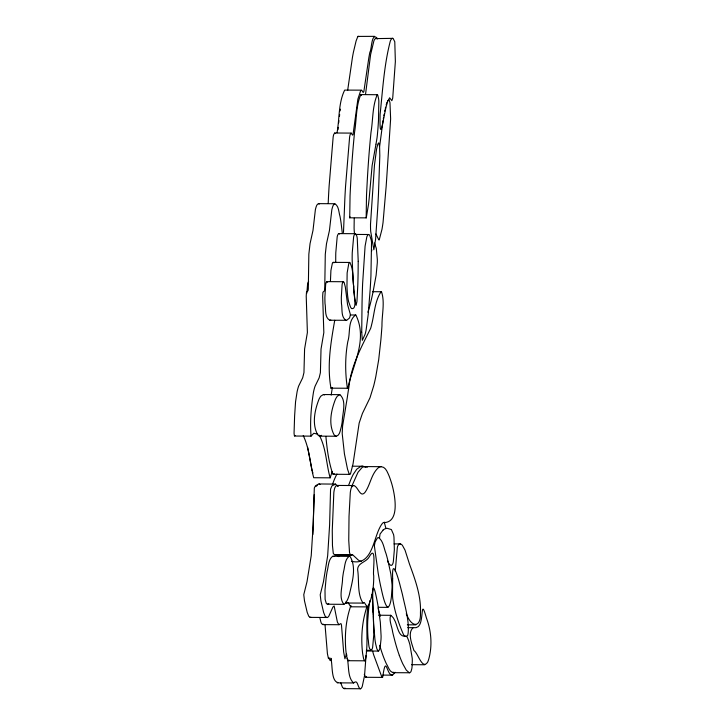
<?xml version="1.0" encoding="UTF-8"?>
<svg xmlns="http://www.w3.org/2000/svg" width="725" height="725" viewBox="0 0 725 725"><rect width="100%" height="100%" fill="white"/><g stroke="black" fill="none" stroke-linecap="round" stroke-linejoin="round"><path stroke-width="1.09" d="M312.874 534.497L314.224 494.631M330.419 281.445L330.917 270.443L332.358 263.32A13.983 2.438 -89.6 0 1 333.138 262.368L349.767 262.45C353.845 269.492 352.459 278.844 353.746 286.765C352.495 290.154 358.322 309.829 351.67 308.596A49.98 8.709 -89.6 0 1 350.565 307.146L348.589 301.564A27.269 4.758 -89.6 0 1 346.958 286.411L347.139 272.935L348.798 263.429A13.983 2.438 -89.6 0 1 349.577 262.468L349.767 262.45M367.947 606.055C365.228 623.998 368.808 642.432 365.337 660.185A10.132 1.767 -89.6 0 1 364.648 660.81L363.651 658.962L362.699 653.932A26.336 4.586 -89.6 0 1 362.138 648.558C361.077 634.293 362.509 619.721 367.113 606.145M306.847 293.172L307.572 284.408A10.132 1.767 -89.6 0 1 308.17 282.261L308.623 281.608M354.226 218.189L354.09 228.04A13.286 2.32 -89.6 0 0 354.262 231.311L354.543 234.084M366.062 655.491L364.548 675.637L362.255 686.43A27.423 4.776 -89.6 0 1 360.533 688.75L360.108 688.75C357.38 687.073 357.978 678.908 353.583 682.959C347.357 677.313 349.151 666.067 347.23 658.228M328.198 203.227L328.407 198.741A148.48 25.883 -89.6 0 1 329.123 185.99L333.156 136.998A13.612 2.374 -89.6 0 1 333.763 134.37L334.714 133.001L351.163 133.101L352.567 135.122L353.021 134.723L357.887 99.098L360.688 90.616L361.829 90.371L363.189 92.483L363.868 91.441L368.844 57.746A92.573 16.14 -89.6 0 1 369.868 52.254C371.907 49.137 371.3 31.148 377.589 38.67M343.487 232.507L344.846 198.849A148.48 25.883 -89.6 0 1 345.571 186.089L349.604 137.097A13.612 2.374 -89.6 0 1 350.202 134.469L351.163 133.101M337.941 129.721L338.185 127.364M338.684 122.815L338.928 120.631M379.655 146.251L383.063 120.64M339.427 116.48L339.672 114.523M365.59 93.897L370.602 54.556L373.91 40.818A37.646 6.561 -89.6 0 1 375.323 38.624L393.05 38.343L394.781 41.724L395.361 61.598L392.714 98.165L391.844 100.703L389.633 97.784L387.712 101.437A76.977 13.413 -89.6 0 0 386.76 104.581C383.924 113.789 379.356 149.268 380.099 114.323C382.728 89.828 384.105 64.788 390.358 40.917A37.646 6.561 -89.6 0 1 391.763 38.724L392.642 38.289M340.152 110.862L340.388 109.158M337.034 132.757C339.59 118.646 338.294 103.168 344.665 90.108L361.485 90.154M383.335 118.963L383.607 117.314M371.617 251.104L371.834 249.817M369.859 600.626L369.36 603.689A49.98 8.709 -89.6 0 0 368.663 609L367.729 620.817A27.269 4.758 -89.6 0 0 368.073 638.716C368.798 641.036 368.191 651.748 371.943 649.473A13.983 2.438 -89.6 0 0 372.641 647.271L373.819 634.357L373.284 612.661M383.878 115.71L384.159 114.151M347.665 90.344L352.404 57.647A92.573 16.14 -89.6 0 1 353.428 52.146L356.12 40.863L357.869 36.413L374.571 36.35M376.003 144.048L376.955 138.348A32.471 5.664 -89.6 0 0 377.39 134.741L377.915 128.823A104.427 18.197 -89.6 0 0 378.486 120.459L378.84 101.101A10.993 1.912 -89.6 0 0 378.586 98.672L377.788 95.256A9.38 1.631 -89.6 0 0 377.39 94.73L360.805 94.585C355.875 106.031 356.627 119.879 354.561 132.222A249.264 43.446 -89.6 0 0 352.948 149.794L352.74 152.341A232.779 40.573 -89.6 0 0 350.9 179.419L350.392 188.826A328.117 57.193 -89.6 0 0 350.057 195.741L349.722 217.808L366.279 217.853L368.49 204.477A101.074 17.617 -89.6 0 0 369.161 198.505L372.124 165.59L375.958 144.275M373.094 291.713L376.13 275.219L377.299 262.876A14.255 2.483 -89.6 0 0 377.317 259.369L376.302 248.34L374.453 243.047M384.721 111.179L385.011 109.792M385.301 108.46L385.6 107.2M332.24 471.486L330.156 477.829L313.717 477.73C309.956 464.272 309.647 448.702 303.24 435.634M386.18 104.935L386.479 103.92M350.139 216.911L349.722 217.808M331.234 658.771L330.817 659.977A10.132 1.767 -89.6 0 1 330.129 660.593L328.878 657.765M334.733 320.278C330.845 342.572 326.848 365.627 330.972 388.165L347.81 388.247C353.012 364.086 367.901 339.635 355.875 315.04L355.495 315.04C347.474 321.284 350.574 332.884 347.81 341.593C345.018 356.854 345.064 373.04 347.411 388.265M367.901 312.23L369.705 306.167A182.301 31.773 -89.6 0 0 373.094 291.686M328.887 657.883L328.479 658.672L327.41 653.678L325.036 624.905M386.76 103.004L387.05 102.189M348.598 485.369L350.61 480.068A172.124 29.997 -89.6 0 1 352.205 476.479A178.386 31.093 -89.6 0 1 353.392 474.159L356.772 469.184L360.461 466.619A209.344 36.486 -89.6 0 1 362.572 466.229L365.454 467.063M332.675 483.856L334.171 479.968A172.124 29.997 -89.6 0 1 335.757 476.379A178.386 31.093 -89.6 0 1 336.953 474.05M351.788 486.248L358.023 472.247L362.147 467.435A148.489 25.883 -89.6 0 1 364.775 466.583L381.214 466.683C385.763 466.936 387.377 472.22 388.981 475.682A161.448 28.139 -89.6 0 1 391.346 482.433C394.472 492.239 401.034 522.915 383.525 522.58A47.841 8.337 -89.6 0 0 382.338 523.477C372.804 535.702 373.819 566.488 351.444 561.295M350.936 605.457C346.024 619.141 344.674 633.994 345.698 648.458A26.336 4.586 -89.6 0 0 346.251 653.832L347.212 658.862L348.208 660.711A10.132 1.767 -89.6 0 0 348.897 660.085M395.071 672.256C386.869 684.418 386.642 649.065 382.728 677.114A13.612 2.374 -89.6 0 1 381.984 677.368L373.665 654.847A148.48 25.883 -89.6 0 1 372.614 651.077M387.603 100.866L389.08 99.778L389.968 102.669L390.63 118.918L386.543 180.779A198.922 34.673 -89.6 0 0 386.153 186.461L383.054 222.376A79.877 13.92 -89.6 0 1 382.002 229.218L379.22 239.912A7.377 1.287 -89.6 0 1 378.776 239.757L375.913 233.948M366.533 676.615L366.288 677.014A13.612 2.374 -89.6 0 1 365.545 677.268L364.294 674.35M331.823 387.449L330.972 388.165M316.1 486.384L317.251 485.397M295.193 435.562L294.395 435.888L294.051 433.278L294.613 415.987L295.555 401.777L297.078 391.853A44.044 7.676 -89.6 0 1 298.646 386.072L302.697 377.77L303.956 372.587L304.591 349.006L307.391 332.503L306.222 296.135L306.503 292.148L308.053 290.625L308.297 288.958L308.85 254.131L310.046 243.645L312.992 230.441L315.375 209.706A27.423 4.776 -89.6 0 1 316.961 204.93L318.375 203.643L334.814 203.743C339.019 206.018 338.684 212.416 340.034 216.53A65.839 11.473 -89.6 0 1 341.103 223.137L342.345 233.423M405.239 636.188C398.097 637.329 397.363 624.578 394.418 619.884A101.074 17.617 -89.6 0 0 393.267 617.791L390.92 615.317L378.622 615.226M347.202 602.457L346.242 603.037L345.435 602.14M328.806 603.463L327.492 604.233L326.377 603.626L325.117 599.403L324.999 590.123L326.141 578.052A64.135 11.183 -89.6 0 1 327.075 571.762C328.507 566.696 328.144 559.736 332.603 556.274A44.406 7.739 -89.6 0 1 333.808 556.592M321.574 435.335L320.423 436.078L318.928 435.843A64.135 11.183 -89.6 0 1 317.541 434.52C311.841 423.654 314.75 410.123 319 399.221A81.934 14.283 -89.6 0 1 320.985 396.031L323.395 394.545L339.835 394.645C347.048 400.889 342.318 413.631 342.182 422.077A44.406 7.739 -89.6 0 1 341.276 426.916C340.243 430.043 340.079 434.964 336.482 436.242L320.042 436.142M363.107 603.082L364.267 602.466L366.832 606.408L367.983 606.762C372.487 597.092 373.855 586.199 373.719 575.568C372.496 573.022 376.991 543.587 369.487 556.392C366.487 562.899 355.739 562.555 357.914 571.871C359.029 581.822 357.353 595.026 363.107 603.082L346.215 603.028M383.126 530.029L380.036 534.071L379.438 538.521M323.432 624.234C320.785 625.294 320.658 619.911 319.933 618.28M393.911 672.401C389.751 673.063 388.31 666.638 386.434 663.901A249.264 43.446 -89.6 0 1 383.317 656.451L382.891 655.282A232.779 40.573 -89.6 0 1 379.683 645.313M294.613 436.033L311.061 436.133L313.798 433.26L317.867 434.212M337.877 682.597C330.836 680.938 332.766 664.028 330.79 658.128M351.543 606.662L350.392 606.299L348.1 602.629M326.939 281.626L326.259 282.369A10.132 1.767 -89.6 0 0 325.652 284.517L324.882 297.25A26.336 4.586 -89.6 0 0 325.017 303.512C326.078 308.759 324.247 317.36 329.784 320.242L346.749 320.287L349.477 318.03L350.501 314.868L347.583 304.672L345.327 287L344.085 282.306L343.378 281.726L326.939 281.626L327.646 282.197M343.378 281.726L342.698 282.469A10.132 1.767 -89.6 0 0 342.1 284.617L341.321 297.35A26.336 4.586 -89.6 0 0 341.457 303.612C342.517 308.859 340.687 317.459 346.224 320.35M390.675 615.298C388.7 620.364 392.053 626.69 392.651 632.028A328.117 57.193 -89.6 0 0 393.639 636.106L395.025 641.48A232.779 40.573 -89.6 0 0 399.33 655.409M334.814 203.743L333.4 205.03A27.423 4.776 -89.6 0 0 331.823 209.806L329.431 230.541L326.486 243.745L325.289 254.23L324.737 289.058L324.492 290.725L322.942 292.248L322.661 296.235L323.83 332.603L321.03 349.106L320.396 372.686L319.136 377.87L315.085 386.171A44.044 7.676 -89.6 0 0 313.517 391.953C311.224 406.417 309.856 421.76 311.061 436.133M330.817 320.006L329.784 320.242M406.263 613.803A118.302 20.617 -89.6 0 0 407.233 615.869C412.344 627.977 421.125 627.306 420.455 612.761C421.162 595.868 415.253 579.819 409.534 564.222A198.922 34.673 -89.6 0 1 408.619 561.34L405.039 550.157L402.42 545.345A79.877 13.92 -89.6 0 0 400.871 544.085L398.85 544.149L397.59 546.378A7.377 1.287 -89.6 0 0 397.264 548.182L395.252 571.255M343.931 604.333L345.598 603.155L347.456 599.865A81.934 14.283 -89.6 0 0 349.332 594.781C351.942 582.71 356.782 568.11 350.248 556.7A44.406 7.739 -89.6 0 0 349.042 556.374C344.593 559.836 344.946 566.796 343.514 571.862A64.135 11.183 -89.6 0 0 342.581 578.151C342.635 586.335 338.348 597.681 343.931 604.333L327.492 604.233M377.245 94.685C372.315 106.131 373.067 119.978 371.001 132.322A249.264 43.446 -89.6 0 0 369.388 149.894L369.179 152.44A232.779 40.573 -89.6 0 0 367.339 179.519L366.832 188.926A328.117 57.193 -89.6 0 0 366.497 195.841L366.161 217.908M413.196 627.687C407.214 632.726 411.936 643.972 413.957 650.552C418.044 653.026 422.231 670.308 427.605 662.242A37.646 6.561 -89.6 0 0 428.919 658.581C432.435 645.214 431.257 630.768 426.391 617.89C420.4 596.838 423.808 619.621 419.123 625.548A76.977 13.413 -89.6 0 1 418.062 626.735L415.978 627.687L407.713 627.651M381.214 466.683A148.489 25.883 -89.6 0 0 378.586 467.534C371.245 473.824 370.502 484.536 365.101 492.239C360.189 498.51 358.159 486.421 353.682 485.542L337.243 485.433L336.019 485.868L334.968 487.481A14.264 2.483 -89.6 0 0 333.844 492.483L332.258 530.464L332.467 545.626L333.301 553.438L334.569 554.861L352.749 554.879L356.863 558.667A159.917 27.876 -89.6 0 0 359.364 560.724L361.304 561.349M353.682 485.542L352.468 485.968L351.407 487.581A14.264 2.483 -89.6 0 0 350.293 492.583L349.024 516.345L348.752 540.469L349.522 552.64L350.293 554.634L351.407 554.96M334.968 554.861L352.287 554.87M339.835 394.645L337.424 396.14A81.934 14.283 -89.6 0 0 335.439 399.321C331.189 410.223 328.28 423.753 333.98 434.619A64.135 11.183 -89.6 0 0 335.367 435.942L336.482 436.242M366.207 651.014L378.45 651.068A13.902 2.42 -89.6 0 0 379.039 650.47L379.61 649.065A17.291 3.018 -89.6 0 0 380.29 646.093L380.978 639.84A13.295 2.32 -89.6 0 0 381.105 636.133L380.326 622.195L378.015 605.828A141.864 24.732 -89.6 0 0 376.493 597.735C371.109 571.662 373.094 605.792 373.058 611.084M381.504 291.74L381.033 291.776C374.698 301.346 374.462 313.671 371.653 324.592A47.841 8.337 -89.6 0 1 370.647 328.389C361.403 347.03 351.099 365.599 348.942 386.878A159.917 27.876 -89.6 0 0 347.23 397.971L342.59 426.037L342.2 433.55L344.429 453.877L347.502 469.075L349.178 473.987A14.264 2.483 -89.6 0 0 350.574 473.597L353.03 463.928L359.156 423.083L362.409 413.468L369.995 397.789L373.692 385.854A148.489 25.883 -89.6 0 0 375.813 376.538L378.695 359.718L380.852 340.088A161.448 28.139 -89.6 0 0 381.966 325.869C381.812 314.704 385.093 302.416 381.504 291.74L372.732 291.686M338.919 233.604L355.359 233.704M355.468 234.429L368.626 234.51M350.238 314.976L355.721 315.013M352.25 466.184L363.216 466.257M333.183 474.268L349.622 474.368M311.07 617.338A44.044 7.676 -89.6 0 1 310.599 617.473L308.796 616.332L307.201 612.408L304.5 600.889L303.766 594.681L307.01 581.704L311.224 555.676L313.173 524.837L314.324 487.961L315.493 485.768L318.692 483.956L335.566 484.11L337.841 486.466M394.11 543.895L400.499 543.94M333.011 556.256L349.45 556.356M351.29 606.798L367.738 606.897M378.223 607.305L388.093 607.369M309.938 617.383L326.377 617.482M407.359 624.814L415.887 624.868M322.779 624.615L339.218 624.723M366.542 650.343L370.919 650.37M348.326 660.711L364.766 660.819M411.709 664.68L424.859 664.762M392.887 672.682L409.861 672.764L410.957 671.694L411.8 668.767A9.38 1.631 -89.6 0 0 412.054 666.837L412.308 661.164A10.993 1.912 -89.6 0 0 412.244 658.336L409.915 644.733A104.427 18.197 -89.6 0 0 408.583 640.447L407.55 637.855A32.471 5.664 -89.6 0 0 406.825 636.74L406.208 636.215M382.818 675.093L392.687 675.156M365.953 677.295L382.392 677.395M337.207 682.85L353.655 682.95M344.094 688.641L360.533 688.75M335.847 554.77L338.774 556.646M364.775 466.583L367.258 467.272M358.132 36.25L358.83 36.694M335.566 484.11L331.941 485.868L330.564 489.094L329.612 524.945L327.664 555.776L323.45 581.803L320.214 594.781L320.939 600.989L323.64 612.507L325.235 616.44L327.048 617.573A44.044 7.676 -89.6 0 0 328.869 616.096L332.875 607.115L334.143 605.964L337.397 622.141L338.883 624.66L340.922 623.563L341.475 625.004L343.65 651.993L344.919 658.78L346.459 654.004L346.831 655.327M323.395 394.545L324.519 394.944M330.156 477.829C326.223 464.227 326.286 448.159 319.236 435.172M318.375 203.643L319.372 204.015M376.202 38.189L377.335 38.833M409.326 672.791L406.263 670.108L402.873 664A249.264 43.446 -89.6 0 1 399.756 656.551L399.33 655.382M337.243 485.433L338.557 485.977M360.805 94.585L360.95 94.622A9.38 1.631 -89.6 0 1 361.349 95.156L361.467 95.446M378.26 651.086L376.928 649.047L375.695 644.072A37.464 6.534 -89.6 0 1 374.907 639.097L373.565 623.138A93.516 16.303 -89.6 0 0 373.357 617.501L373.284 615.878M333.328 262.35L333.926 262.84M319.127 484.01L320.024 484.527M371.626 594.609L372.496 598.66L373.139 612.67M334.714 133.001L335.204 133.554M339.554 234.03L339.137 233.658A17.291 3.018 -89.6 0 0 338.294 233.958L337.705 235.036A13.902 2.42 -89.6 0 0 337.188 236.794L335.793 252.699A37.464 6.534 -89.6 0 0 335.72 259.523L335.748 262.486M387.513 560.923C388.093 562.972 391.482 568.083 392.796 563.787A13.838 2.411 -89.6 0 0 393.34 561.639L394.364 549.659L393.974 537.27A14.255 2.483 -89.6 0 0 393.593 534.624L391.373 529.549L387.277 528.335A182.301 31.773 -89.6 0 0 383.126 529.984M340.614 682.56L342.508 687.418L344.085 688.641A27.423 4.776 -89.6 0 0 344.955 687.962M312.502 471.848L312.928 472.981M380.371 616.277L378.948 611.438M384.232 522.091L385.827 528.09M378.677 610.468L378.16 608.52M312.094 470.443L307.645 447.316M325.906 436.541C327.038 449.119 328.697 461.916 332.73 473.887A14.264 2.483 -89.6 0 0 334.134 473.498M373.203 611.084L373.248 615.072M331.189 395.134A159.917 27.876 -89.6 0 1 332.349 387.694M361.721 332.204L362.319 340.333L365.119 334.198A37.111 6.471 -89.6 0 0 366.071 330.219L368.209 314.423L370.194 289.139A222.031 38.697 -89.6 0 0 370.937 275.872L371.535 242.585A11.283 1.967 -89.6 0 0 371.209 239.993L369.75 235.444A26.753 4.667 -89.6 0 0 368.789 234.547L367.792 234.909L366.841 236.776L365.092 246.174L362.609 283.774A176.8 30.822 -89.6 0 0 362.038 303.702L361.721 332.204M358.222 261.335L358.096 273.497A141.864 24.732 -89.6 0 1 357.778 285.55L356.963 301.382L356.12 305.334L354.733 298.319L353.256 282.197A109.992 19.167 -89.6 0 0 353.075 279.95L352.16 259.623A37.464 6.534 -89.6 0 1 352.241 252.798L353.628 236.903A13.902 2.42 -89.6 0 1 354.144 235.145L354.733 234.057A17.291 3.018 -89.6 0 1 355.576 233.758L356.772 235.969A13.295 2.32 -89.6 0 1 357.262 238.38L358.222 261.335M392.651 578.668L392.524 595.415A13.286 2.32 -89.6 0 0 392.733 598.587C394.4 610.432 398.116 622.005 402.801 632.988C403.453 636.613 408.193 638.199 408.139 633.297C409.317 620.228 405.157 607.396 402.493 594.745A397.744 69.328 -89.6 0 0 400.381 586.552C398.442 578.332 391.681 555.613 392.651 578.668M370.502 224.27L370.529 228.139A13.286 2.32 -89.6 0 0 370.702 231.411L373.846 249.763L375.568 239.431L377.716 208.392A397.744 69.328 -89.6 0 0 378.468 194.064L379.809 155.676L379.601 146.677L378.74 142.843L377.788 144.166L376.556 149.223L374.462 165.155L370.502 224.27M374.345 545.698L378.205 573.321A176.8 30.822 -89.6 0 0 380.761 586.57C381.794 590.658 386.923 618.824 390.766 601.107A26.753 4.667 -89.6 0 0 391.409 596.775L392.053 587.712A11.283 1.967 -89.6 0 0 392.026 584.495L390.875 574.118L388.038 561.032A222.031 38.697 -89.6 0 0 386.044 553.637C383.869 548.381 383.425 540.986 378.495 537.56A37.111 6.471 -89.6 0 0 377.344 538.104L375.133 541.947L374.345 545.698"/></g></svg>
